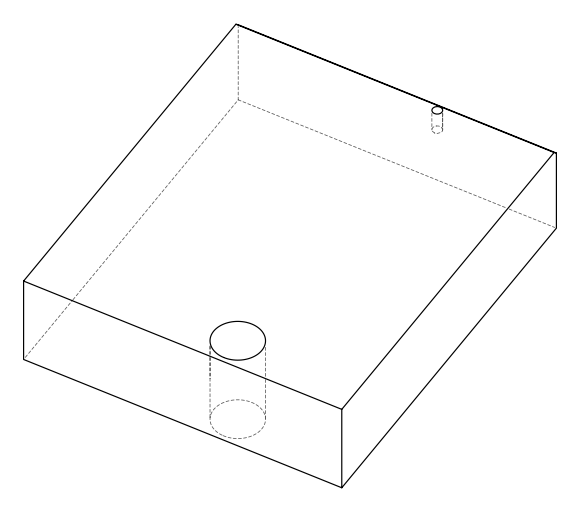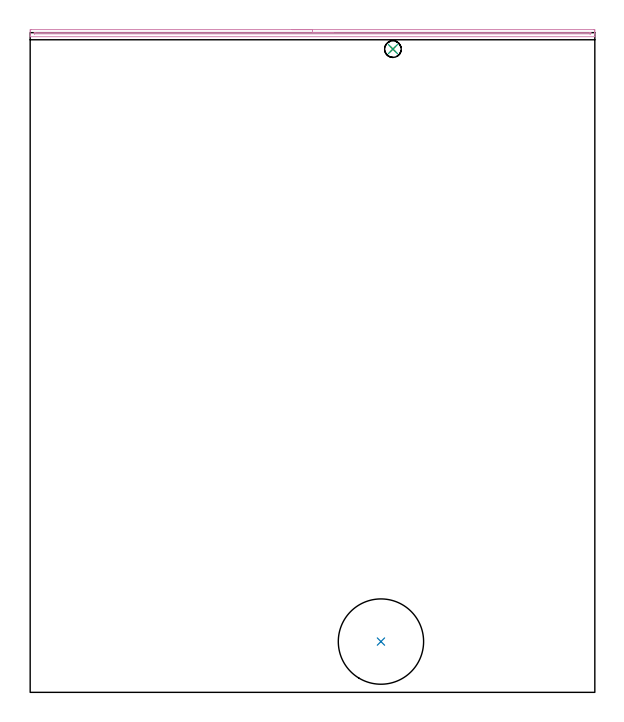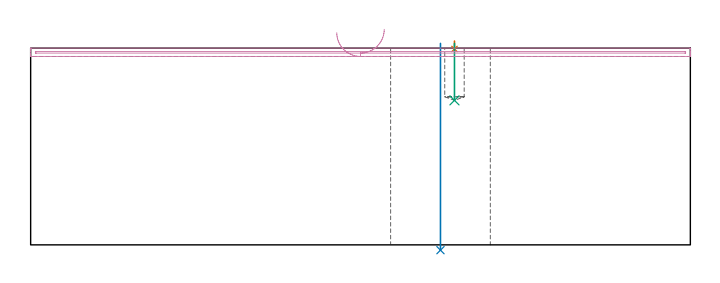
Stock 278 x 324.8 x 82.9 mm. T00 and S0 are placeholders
(PLAN: 4 operations, 3 tool changes, 5.1 min)
(1 SPOT_DRILL | STEP1POCKET | NXT0321_9005460120000 | 0.03 min | 1 mm3)
(2 INDEXABLE_INSERT_DRILL_THROUGH_HOLE_FROM_SOLID | STEP1HOLE | NXT0302_036 | 0.35 min | 114813 mm3)
(3 DRILL_BLIND_HOLE_INTO_CENTER | STEP1POCKET | NXT0301_053 | 0.1 min | 1102 mm3)
(4 AREA_MILL | FG_CHAMFER_SURFACE | UGT0205_001 | 4.6 min | 1710 mm3)
(TOOL NXT0321_9005460120000 | NC Spot Drill, 142deg, 12mm, Carbide, Uncoated | D12 PA142 FL30 Z2)
(TOOL NXT0302_036 | Index. Insert Drill 42mm [880-D4200L50-05] | D42 PA176 FL210 Z2)
(TOOL NXT0301_053 | Carbide Drill 8.2mm [860.1-0820-025A1-MM 2214] | D8.2 PA140 FL47 Z2)
(TOOL UGT0205_001 | Chamfer Mill 20 x 3 x 45 deg. | D20 FL50 Z2)
(OP 1 SPOT_DRILL)
G17 G21 G94 G90
T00 M6
G54
G17 G0 G90 X178.6 Y316.7 S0 M3
G43 Z92.9 H0
G94 G81 G98 Z82.547 F250. R85.9
G80
M5
M2
(OP 2 INDEXABLE_INSERT_DRILL_THROUGH_HOLE_FROM_SOLID)
G17 G21 G94 G90
T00 M6
G54
G17 G0 G90 X172.7 Y25. S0 M3
G43 Z92.9 H1
G94 G81 G98 Z-2.233 F250. R84.9
G80
M5
M2
(OP 3 DRILL_BLIND_HOLE_INTO_CENTER)
G17 G21 G94 G90
T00 M6
G54
G17 G0 G90 X178.6 Y316.7 S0 M3
G43 Z92.9 H1
G94 G81 G98 Z60.9 F250. R84.9
G80
M5
M2
(OP 4 AREA_MILL)
G17 G21 G94 G90
T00 M6
G54
G17 G0 G90 X129. Y326.3 S1061 M3
G43 Z92.9 H0
Z89.4
G94 G1 X129.038 Z88.528 F250.
X129.152 Z87.664
X129.341 Z86.812
X129.603 Z85.98
X129.937 Z85.174
X130.34 Z84.4
X130.808 Z83.664
X131.34 Z82.972
X131.929 Z82.329
X132.572 Z81.74
X133.264 Z81.208
X134. Z80.74
X134.774 Z80.337
X135.58 Z80.003
X136.412 Z79.741
X137.264 Z79.552
X138.128 Z79.438
X139. Z79.4
X277.389 Y326.299 Z79.401
X277.821 Y326.295
X277.99 Y326.29 Z79.404
X278. Y325.87 Z79.824
Y325.314 Z80.383
Y324.99 Z80.706
Y324.434 Z81.262
Y324.11 Z81.585
Y323.116 Z82.583
X277.99 Y322.806 Z82.893
X277.836 Y322.8 Z82.9
X0.164
X0.01 Y322.806 Z82.893
X0. Y323.117 Z82.583
Y323.462 Z82.237
Y324.11 Z81.585
Y325.314 Z80.383
X0.005 Y325.87 Z79.824
X0.01 Y326.29 Z79.404
X0.179 Y326.295 Z79.401
X0.611 Y326.3 Z79.4
X139.
Y324.886 Z80.814
X275.71 Y324.885 Z80.815
X275.967 Y324.88 Z80.82
X275.99 Y324.879 Z80.821
X275.995 Y324.859 Z80.841
X275.998 Y324.828 Z80.872
X276. Y324.799 Z80.901
Y324.599 Z81.101
X275.998 Y324.355 Z81.345
X275.995 Y324.29 Z81.41
X275.99 Y324.239 Z81.461
X275.98 Y324.221 Z81.479
X275.944 Y324.219 Z81.481
X275.604 Y324.215 Z81.485
X275.498 Y324.214 Z81.486
X2.29 Y324.215 Z81.485
X2.033 Y324.22 Z81.48
X2.01 Y324.221 Z81.479
X2.005 Y324.241 Z81.459
X2.002 Y324.272 Z81.428
X2.001 Y324.301 Z81.399
Y324.5 Z81.2
X2.01 Y324.828 Z80.872
X2.015 Y324.88 Z80.82
X2.03 Y324.882 Z80.818
X2.076 Y324.884 Z80.816
X2.169 Y324.885 Z80.815
X2.355 Y324.886 Z80.814
X139.
X139.872 Z80.852
X140.736 Z80.966
X141.588 Z81.155
X142.42 Z81.417
X143.226 Z81.751
X144. Z82.154
X144.736 Z82.623
X145.428 Z83.154
X146.071 Z83.743
X146.66 Z84.386
X147.192 Z85.078
X147.66 Z85.814
X148.063 Z86.588
X148.397 Z87.394
X148.659 Z88.226
X148.848 Z89.078
X148.962 Z89.943
X149. Z90.814
G0 Z92.9
M5
M2
